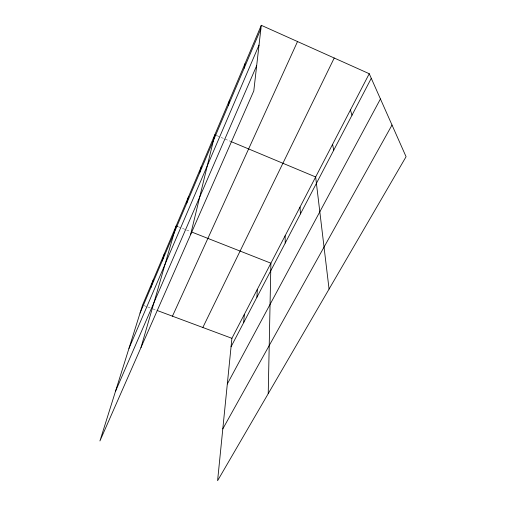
<?xml version="1.0" encoding="UTF-8"?>
<svg xmlns="http://www.w3.org/2000/svg" width="506" height="506" viewBox="0 0 506 506"><rect width="100%" height="100%" fill="white"/><g stroke="black" fill="none" stroke-linecap="round" stroke-linejoin="round"><path stroke-width="0.38" stroke-dasharray="2.53 1.9" d="M144.02 305.599L146.936 306.68M147.67 306.952L152.04 308.584M152.774 308.856L156.417 310.21M178.314 226.764L190.572 231.584M216.973 135.703L229.92 141.117"/><path stroke-width="0.76" d="M268.224 393.662L270.9 263.19L191.293 231.868M256.915 297.262L257.32 289.35M243.696 322.569L244.335 314.371M369.241 73.718L231.906 338.312L217.593 480.7L406.071 156.708L369.241 73.718L261.279 25.3L142.565 305.055L99.929 440.941L253.797 90.884L261.279 25.3M244.177 68.152L244.942 63.8M228.396 105.273L229.477 100.245M190.585 234.695L214.81 134.798L216.252 135.399M199.68 172.812L201.293 166.664M186.587 203.614L188.415 196.998M140.984 347.546L176.151 225.91L177.593 226.479M162.23 260.894L164.444 253.5M150.889 287.579L153.261 279.856M140.048 313.069L260.868 28.886M128.954 348.432L259.021 45.097M115.507 391.29L256.668 65.679M172.457 316.18L297.522 41.555M202.83 327.49L334.226 58.013M231.059 346.768L371.277 78.303M227.32 383.959L380.442 98.961M222.804 428.886L392.011 125.026M157.145 310.482L231.906 338.312M230.641 141.414L315.655 176.967L329.064 289.078M350.424 109.973L351.993 115.229M332.587 144.343L333.732 150.187M300.02 207.087L300.45 213.911M285.118 235.796L285.239 243.025"/></g></svg>
